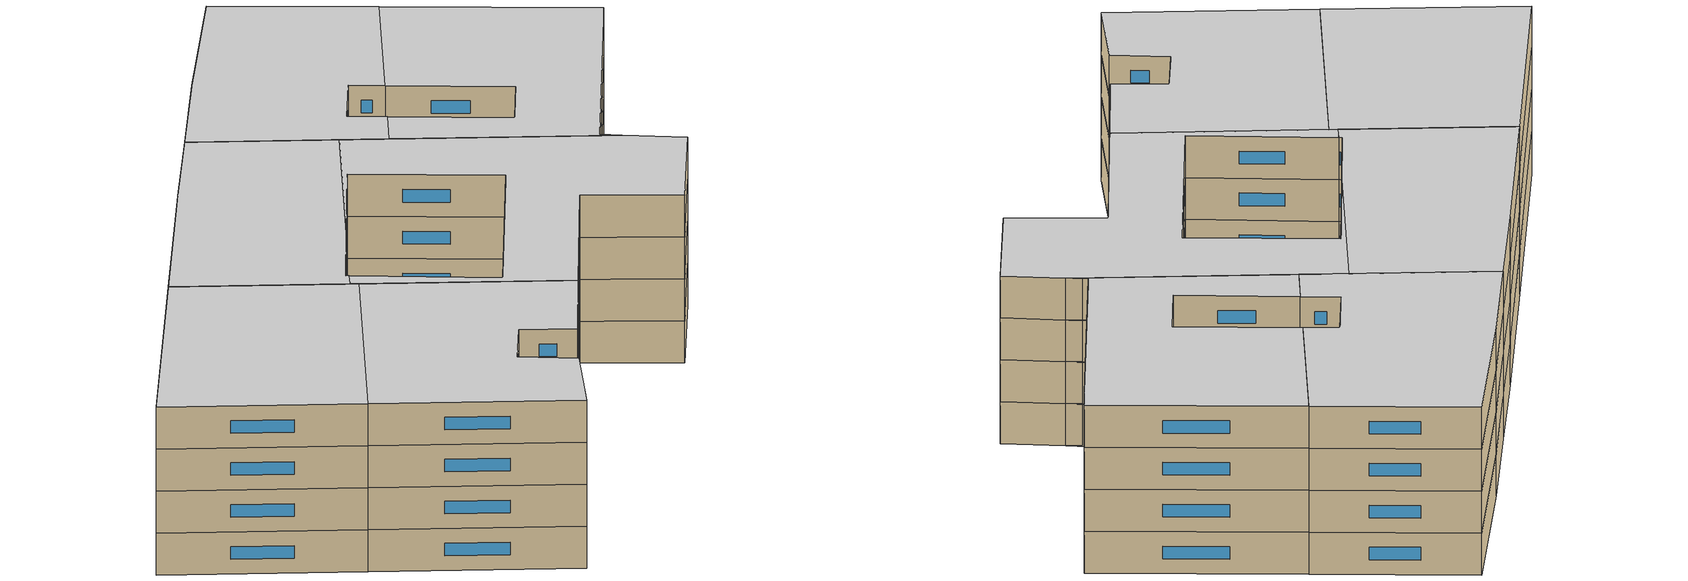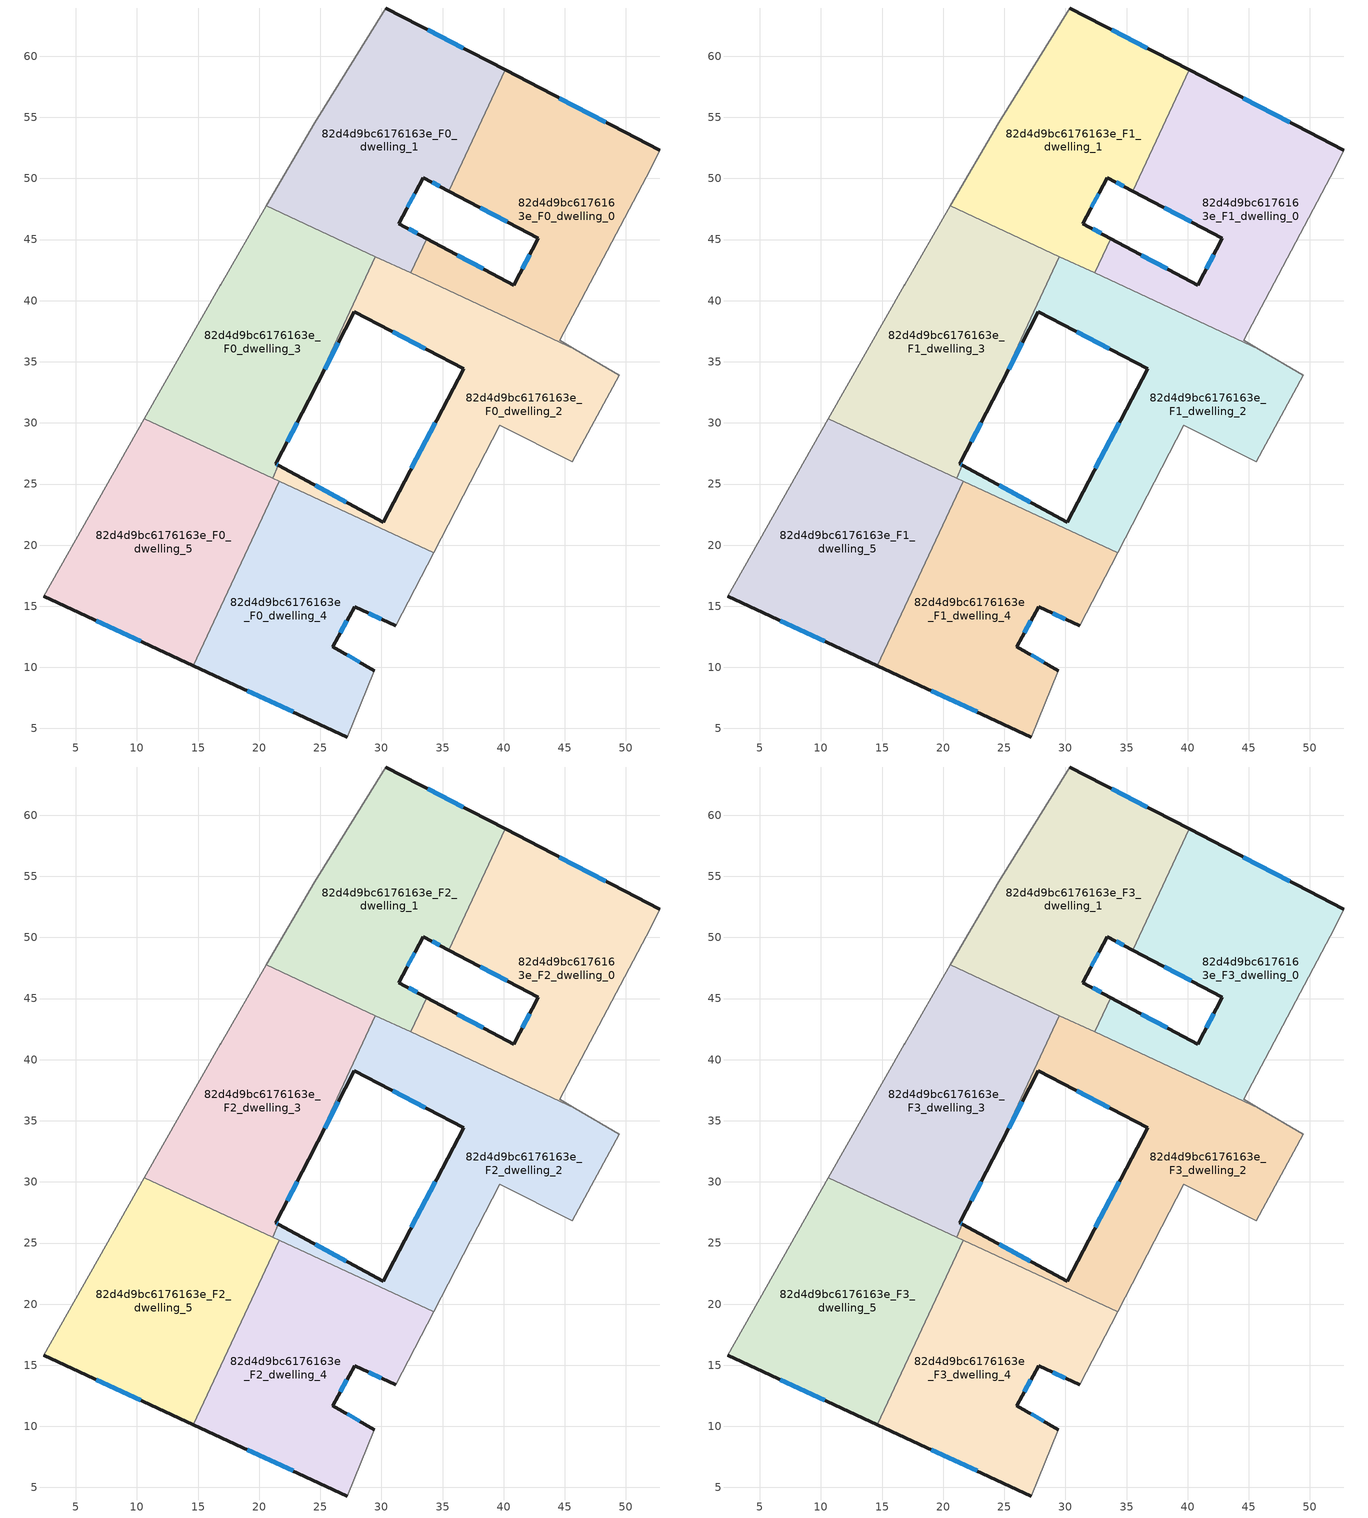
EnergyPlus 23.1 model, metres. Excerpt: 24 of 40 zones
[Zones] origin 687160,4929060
82d4d9bc6176163e_F0_dwelling_0
 floor ground (EU_floor_Construction): 52.78,52.29 52.02,50.81 44.6,36.77 45.83,36.04 32.41,42.26 33.71,45.07 40.82,41.25 42.85,45.1 35.52,48.97 40.11,58.87 z0
 wall outside (EU_wall_Construction): 35.52,48.97 42.85,45.1 40.82,41.25 33.71,45.07 / 52.78,52.29 40.11,58.87 z0:3
 wall adiabatic (EU_wall_Construction): 44.6,36.77 52.02,50.81 52.78,52.29 / 44.6,36.77 45.83,36.04 z0:3
 wall to 82d4d9bc6176163e_F0_dwelling_1 (EU_wall_Construction): 33.71,45.07 32.41,42.26 / 40.11,58.87 35.52,48.97 z0:3
 wall to 82d4d9bc6176163e_F0_dwelling_2 (EU_wall_Construction): 32.41,42.26 45.83,36.04 z0:3
 window (EU_Window_Construction): 38.33,42.59 36.2,43.73 / 42.13,43.75 41.53,42.6 / 38.09,47.61 40.28,46.46 / 48.34,54.6 44.55,56.57 z1.05:1.95
82d4d9bc6176163e_F0_dwelling_1
 floor ground (EU_floor_Construction): 40.11,58.87 35.52,48.97 33.42,50.07 31.43,46.3 33.71,45.07 32.41,42.26 20.59,47.75 24.56,54.54 30.36,63.94 z0
 wall outside (EU_wall_Construction): 33.71,45.07 31.43,46.3 33.42,50.07 35.52,48.97 / 40.11,58.87 30.36,63.94 z0:3
 wall adiabatic (EU_wall_Construction): 30.36,63.94 24.56,54.54 20.59,47.75 z0:3
 wall to 82d4d9bc6176163e_F0_dwelling_3 (EU_wall_Construction): 20.59,47.75 29.5,43.61 z0:3
 wall to 82d4d9bc6176163e_F0_dwelling_2 (EU_wall_Construction): 29.5,43.61 32.41,42.26 z0:3
 window (EU_Window_Construction): 34.15,49.68 34.78,49.35 / 32.12,47.62 32.72,48.75 / 32.91,45.5 32.23,45.87 / 36.69,60.65 33.78,62.17 z1.05:1.95
82d4d9bc6176163e_F0_dwelling_2
 floor ground (EU_floor_Construction): 45.83,36.04 49.44,33.89 45.61,26.82 39.67,29.8 34.27,19.37 21.09,25.48 21.58,26.53 30.14,21.87 36.73,34.41 27.78,39.09 24.05,31.85 29.5,43.61 z0
 wall outside (EU_wall_Construction): 27.78,39.09 36.73,34.41 30.14,21.87 21.58,26.53 / 27.78,39.09 24.05,31.85 z0:3
 wall adiabatic (EU_wall_Construction): 34.27,19.37 39.67,29.8 45.61,26.82 49.44,33.89 45.83,36.04 z0:3
 wall to 82d4d9bc6176163e_F0_dwelling_3 (EU_wall_Construction): 21.58,26.53 21.09,25.48 / 29.5,43.61 24.05,31.85 z0:3
 wall to 82d4d9bc6176163e_F0_dwelling_4 (EU_wall_Construction): 21.63,25.24 34.27,19.37 z0:3
 wall to 82d4d9bc6176163e_F0_dwelling_5 (EU_wall_Construction): 21.09,25.48 21.63,25.24 z0:3
 window (EU_Window_Construction): 27.14,23.51 24.58,24.9 / 34.42,30.02 32.45,26.27 / 30.91,37.45 33.59,36.05 / 26.47,36.55 25.35,34.39 z1.05:1.95
82d4d9bc6176163e_F0_dwelling_3
 floor ground (EU_floor_Construction): 29.5,43.61 24.05,31.85 21.37,26.64 21.58,26.53 21.09,25.48 10.61,30.35 16.81,41.26 16.84,41.32 20.59,47.75 z0
 wall outside (EU_wall_Construction): 21.58,26.53 21.37,26.64 24.05,31.85 z0:3
 wall adiabatic (EU_wall_Construction): 20.59,47.75 16.84,41.32 16.81,41.26 10.61,30.35 z0:3
 wall to 82d4d9bc6176163e_F0_dwelling_5 (EU_wall_Construction): 10.61,30.35 21.09,25.48 z0:3
 window (EU_Window_Construction): 22.31,28.47 23.11,30.02 / 21.5,26.57 21.44,26.6 z1.05:1.95
82d4d9bc6176163e_F0_dwelling_4
 floor ground (EU_floor_Construction): 34.27,19.37 31.18,13.4 27.8,14.97 26.01,11.7 29.42,9.73 27.21,4.3 14.62,10.14 21.63,25.24 z0
 wall outside (EU_wall_Construction): 29.42,9.73 26.01,11.7 27.8,14.97 31.18,13.4 / 14.62,10.14 27.21,4.3 z0:3
 wall adiabatic (EU_wall_Construction): 31.18,13.4 34.27,19.37 / 27.21,4.3 29.42,9.73 z0:3
 wall to 82d4d9bc6176163e_F0_dwelling_5 (EU_wall_Construction): 21.63,25.24 14.62,10.14 z0:3
 window (EU_Window_Construction): 28.98,14.42 29.99,13.95 / 26.63,12.85 27.17,13.83 / 28.22,10.42 27.2,11.01 / 19.04,8.09 22.79,6.35 z1.05:1.95
82d4d9bc6176163e_F0_dwelling_5
 floor ground (EU_floor_Construction): 21.63,25.24 14.62,10.14 2.37,15.82 10.61,30.35 z0
 wall outside (EU_wall_Construction): 2.37,15.82 14.62,10.14 z0:3
 wall adiabatic (EU_wall_Construction): 10.61,30.35 2.37,15.82 z0:3
 window (EU_Window_Construction): 6.66,13.83 10.33,12.13 z1.05:1.95
82d4d9bc6176163e_F1_dwelling_0
 floor to 82d4d9bc6176163e_F0_dwelling_0 (EU_floor_Construction): 52.78,52.29 52.02,50.81 44.6,36.77 45.83,36.04 32.41,42.26 33.71,45.07 40.82,41.25 42.85,45.1 35.52,48.97 40.11,58.87 z3
 wall outside (EU_wall_Construction): 35.52,48.97 42.85,45.1 40.82,41.25 33.71,45.07 / 52.78,52.29 40.11,58.87 z3:6
 wall adiabatic (EU_wall_Construction): 44.6,36.77 52.02,50.81 52.78,52.29 / 44.6,36.77 45.83,36.04 z3:6
 wall to 82d4d9bc6176163e_F1_dwelling_1 (EU_wall_Construction): 33.71,45.07 32.41,42.26 / 40.11,58.87 35.52,48.97 z3:6
 wall to 82d4d9bc6176163e_F1_dwelling_2 (EU_wall_Construction): 32.41,42.26 45.83,36.04 z3:6
 window (EU_Window_Construction): 38.33,42.59 36.2,43.73 / 42.13,43.75 41.53,42.6 / 38.09,47.61 40.28,46.46 / 48.34,54.6 44.55,56.57 z4.05:4.95
82d4d9bc6176163e_F1_dwelling_1
 floor to 82d4d9bc6176163e_F0_dwelling_1 (EU_floor_Construction): 40.11,58.87 35.52,48.97 33.42,50.07 31.43,46.3 33.71,45.07 32.41,42.26 20.59,47.75 24.56,54.54 30.36,63.94 z3
 wall outside (EU_wall_Construction): 33.71,45.07 31.43,46.3 33.42,50.07 35.52,48.97 / 40.11,58.87 30.36,63.94 z3:6
 wall adiabatic (EU_wall_Construction): 30.36,63.94 24.56,54.54 20.59,47.75 z3:6
 wall to 82d4d9bc6176163e_F1_dwelling_3 (EU_wall_Construction): 20.59,47.75 29.5,43.61 z3:6
 wall to 82d4d9bc6176163e_F1_dwelling_2 (EU_wall_Construction): 29.5,43.61 32.41,42.26 z3:6
 window (EU_Window_Construction): 34.15,49.68 34.78,49.35 / 32.12,47.62 32.72,48.75 / 32.91,45.5 32.23,45.87 / 36.69,60.65 33.78,62.17 z4.05:4.95
82d4d9bc6176163e_F1_dwelling_2
 floor to 82d4d9bc6176163e_F0_dwelling_2 (EU_floor_Construction): 45.83,36.04 49.44,33.89 45.61,26.82 39.67,29.8 34.27,19.37 21.09,25.48 21.58,26.53 30.14,21.87 36.73,34.41 27.78,39.09 24.04,31.85 29.5,43.61 z3
 wall outside (EU_wall_Construction): 27.78,39.09 36.73,34.41 30.14,21.87 21.58,26.53 / 27.78,39.09 24.05,31.85 z3:6
 wall adiabatic (EU_wall_Construction): 34.27,19.37 39.67,29.8 45.61,26.82 49.44,33.89 45.83,36.04 z3:6
 wall to 82d4d9bc6176163e_F1_dwelling_3 (EU_wall_Construction): 21.58,26.53 21.09,25.48 / 29.5,43.61 24.05,31.85 z3:6
 wall to 82d4d9bc6176163e_F1_dwelling_4 (EU_wall_Construction): 21.63,25.24 34.27,19.37 z3:6
 wall to 82d4d9bc6176163e_F1_dwelling_5 (EU_wall_Construction): 21.09,25.48 21.63,25.24 z3:6
 window (EU_Window_Construction): 27.14,23.51 24.58,24.9 / 34.42,30.02 32.45,26.27 / 30.91,37.45 33.59,36.05 / 26.47,36.55 25.35,34.39 z4.05:4.95
82d4d9bc6176163e_F1_dwelling_3
 floor to 82d4d9bc6176163e_F0_dwelling_3 (EU_floor_Construction): 29.5,43.61 24.04,31.85 21.37,26.64 21.58,26.53 21.09,25.48 10.61,30.35 16.81,41.26 16.84,41.32 20.59,47.75 z3
 wall outside (EU_wall_Construction): 21.58,26.53 21.37,26.64 24.05,31.85 z3:6
 wall adiabatic (EU_wall_Construction): 20.59,47.75 16.84,41.32 16.81,41.26 10.61,30.35 z3:6
 wall to 82d4d9bc6176163e_F1_dwelling_5 (EU_wall_Construction): 10.61,30.35 21.09,25.48 z3:6
 window (EU_Window_Construction): 22.31,28.47 23.11,30.02 / 21.5,26.57 21.44,26.6 z4.05:4.95
82d4d9bc6176163e_F1_dwelling_4
 floor to 82d4d9bc6176163e_F0_dwelling_4 (EU_floor_Construction): 34.27,19.37 31.18,13.4 27.8,14.97 26.01,11.7 29.42,9.73 27.21,4.3 14.62,10.14 21.63,25.24 z3
 wall outside (EU_wall_Construction): 29.42,9.73 26.01,11.7 27.8,14.97 31.18,13.4 / 14.62,10.14 27.21,4.3 z3:6
 wall adiabatic (EU_wall_Construction): 31.18,13.4 34.27,19.37 / 27.21,4.3 29.42,9.73 z3:6
 wall to 82d4d9bc6176163e_F1_dwelling_5 (EU_wall_Construction): 21.63,25.24 14.62,10.14 z3:6
 window (EU_Window_Construction): 28.98,14.42 29.99,13.95 / 26.63,12.85 27.17,13.83 / 28.22,10.42 27.2,11.01 / 19.04,8.09 22.79,6.35 z4.05:4.95
82d4d9bc6176163e_F1_dwelling_5
 floor to 82d4d9bc6176163e_F0_dwelling_5 (EU_floor_Construction): 21.63,25.24 14.62,10.14 2.37,15.82 10.61,30.35 z3
 wall outside (EU_wall_Construction): 2.37,15.82 14.62,10.14 z3:6
 wall adiabatic (EU_wall_Construction): 10.61,30.35 2.37,15.82 z3:6
 window (EU_Window_Construction): 6.66,13.83 10.33,12.13 z4.05:4.95
82d4d9bc6176163e_F2_dwelling_0
 floor to 82d4d9bc6176163e_F1_dwelling_0 (EU_floor_Construction): 52.78,52.29 52.02,50.81 44.6,36.77 45.83,36.04 32.41,42.26 33.71,45.07 40.82,41.25 42.85,45.1 35.52,48.97 40.11,58.87 z6
 wall outside (EU_wall_Construction): 35.52,48.97 42.85,45.1 40.82,41.25 33.71,45.07 / 52.78,52.29 40.11,58.87 z6:9
 wall adiabatic (EU_wall_Construction): 44.6,36.77 52.02,50.81 52.78,52.29 / 44.6,36.77 45.83,36.04 z6:9
 wall to 82d4d9bc6176163e_F2_dwelling_1 (EU_wall_Construction): 33.71,45.07 32.41,42.26 / 40.11,58.87 35.52,48.97 z6:9
 wall to 82d4d9bc6176163e_F2_dwelling_2 (EU_wall_Construction): 32.41,42.26 45.83,36.04 z6:9
 window (EU_Window_Construction): 38.33,42.59 36.2,43.73 / 42.13,43.75 41.53,42.6 / 38.09,47.61 40.28,46.46 / 48.34,54.6 44.55,56.57 z7.05:7.95
82d4d9bc6176163e_F2_dwelling_1
 floor to 82d4d9bc6176163e_F1_dwelling_1 (EU_floor_Construction): 40.11,58.87 35.52,48.97 33.42,50.07 31.43,46.3 33.71,45.07 32.41,42.26 20.59,47.75 24.56,54.54 30.36,63.94 z6
 wall outside (EU_wall_Construction): 33.71,45.07 31.43,46.3 33.42,50.07 35.52,48.97 / 40.11,58.87 30.36,63.94 z6:9
 wall adiabatic (EU_wall_Construction): 30.36,63.94 24.56,54.54 20.59,47.75 z6:9
 wall to 82d4d9bc6176163e_F2_dwelling_3 (EU_wall_Construction): 20.59,47.75 29.5,43.61 z6:9
 wall to 82d4d9bc6176163e_F2_dwelling_2 (EU_wall_Construction): 29.5,43.61 32.41,42.26 z6:9
 window (EU_Window_Construction): 34.15,49.68 34.78,49.35 / 32.12,47.62 32.72,48.75 / 32.91,45.5 32.23,45.87 / 36.69,60.65 33.78,62.17 z7.05:7.95
82d4d9bc6176163e_F2_dwelling_2
 floor to 82d4d9bc6176163e_F1_dwelling_2 (EU_floor_Construction): 45.83,36.04 49.44,33.89 45.61,26.82 39.67,29.8 34.27,19.37 21.09,25.48 21.58,26.53 30.14,21.87 36.73,34.41 27.78,39.09 24.04,31.85 29.5,43.61 z6
 wall outside (EU_wall_Construction): 27.78,39.09 36.73,34.41 30.14,21.87 21.58,26.53 / 27.78,39.09 24.05,31.85 z6:9
 wall adiabatic (EU_wall_Construction): 34.27,19.37 39.67,29.8 45.61,26.82 49.44,33.89 45.83,36.04 z6:9
 wall to 82d4d9bc6176163e_F2_dwelling_3 (EU_wall_Construction): 21.58,26.53 21.09,25.48 / 29.5,43.61 24.05,31.85 z6:9
 wall to 82d4d9bc6176163e_F2_dwelling_4 (EU_wall_Construction): 21.63,25.24 34.27,19.37 z6:9
 wall to 82d4d9bc6176163e_F2_dwelling_5 (EU_wall_Construction): 21.09,25.48 21.63,25.24 z6:9
 window (EU_Window_Construction): 27.14,23.51 24.58,24.9 / 34.42,30.02 32.45,26.27 / 30.91,37.45 33.59,36.05 / 26.47,36.55 25.35,34.39 z7.05:7.95
82d4d9bc6176163e_F2_dwelling_3
 floor to 82d4d9bc6176163e_F1_dwelling_3 (EU_floor_Construction): 29.5,43.61 24.04,31.85 21.37,26.64 21.58,26.53 21.09,25.48 10.61,30.35 16.81,41.26 16.84,41.32 20.59,47.75 z6
 wall outside (EU_wall_Construction): 21.58,26.53 21.37,26.64 24.05,31.85 z6:9
 wall adiabatic (EU_wall_Construction): 20.59,47.75 16.84,41.32 16.81,41.26 10.61,30.35 z6:9
 wall to 82d4d9bc6176163e_F2_dwelling_5 (EU_wall_Construction): 10.61,30.35 21.09,25.48 z6:9
 window (EU_Window_Construction): 22.31,28.47 23.11,30.02 / 21.5,26.57 21.44,26.6 z7.05:7.95
82d4d9bc6176163e_F2_dwelling_4
 floor to 82d4d9bc6176163e_F1_dwelling_4 (EU_floor_Construction): 34.27,19.37 31.18,13.4 27.8,14.97 26.01,11.7 29.42,9.73 27.21,4.3 14.62,10.14 21.63,25.24 z6
 wall outside (EU_wall_Construction): 29.42,9.73 26.01,11.7 27.8,14.97 31.18,13.4 / 14.62,10.14 27.21,4.3 z6:9
 wall adiabatic (EU_wall_Construction): 31.18,13.4 34.27,19.37 / 27.21,4.3 29.42,9.73 z6:9
 wall to 82d4d9bc6176163e_F2_dwelling_5 (EU_wall_Construction): 21.63,25.24 14.62,10.14 z6:9
 window (EU_Window_Construction): 28.98,14.42 29.99,13.95 / 26.63,12.85 27.17,13.83 / 28.22,10.42 27.2,11.01 / 19.04,8.09 22.79,6.35 z7.05:7.95
82d4d9bc6176163e_F2_dwelling_5
 floor to 82d4d9bc6176163e_F1_dwelling_5 (EU_floor_Construction): 21.63,25.24 14.62,10.14 2.37,15.82 10.61,30.35 z6
 wall outside (EU_wall_Construction): 2.37,15.82 14.62,10.14 z6:9
 wall adiabatic (EU_wall_Construction): 10.61,30.35 2.37,15.82 z6:9
 window (EU_Window_Construction): 6.66,13.83 10.33,12.13 z7.05:7.95
82d4d9bc6176163e_F3_dwelling_0
 floor to 82d4d9bc6176163e_F2_dwelling_0 (EU_floor_Construction): 52.78,52.29 52.02,50.81 44.6,36.77 45.83,36.04 32.41,42.26 33.71,45.07 40.82,41.25 42.85,45.1 35.52,48.97 40.11,58.87 z9
 wall outside (EU_wall_Construction): 35.52,48.97 42.85,45.1 40.82,41.25 33.71,45.07 / 52.78,52.29 40.11,58.87 z9:12
 wall adiabatic (EU_wall_Construction): 44.6,36.77 52.02,50.81 52.78,52.29 / 44.6,36.77 45.83,36.04 z9:12
 wall to 82d4d9bc6176163e_F3_dwelling_1 (EU_wall_Construction): 33.71,45.07 32.41,42.26 / 40.11,58.87 35.52,48.97 z9:12
 wall to 82d4d9bc6176163e_F3_dwelling_2 (EU_wall_Construction): 32.41,42.26 45.83,36.04 z9:12
 window (EU_Window_Construction): 38.33,42.59 36.2,43.73 / 42.13,43.75 41.53,42.6 / 38.09,47.61 40.28,46.46 / 48.34,54.6 44.55,56.57 z10.05:10.95
 ceiling to 82d4d9bc6176163e_F4_dwelling_0 (EU_floor_Construction): 45.83,36.04 44.6,36.77 52.02,50.81 52.78,52.29 40.11,58.87 35.52,48.97 42.85,45.1 40.82,41.25 33.71,45.07 32.41,42.26 z12
82d4d9bc6176163e_F3_dwelling_1
 floor to 82d4d9bc6176163e_F2_dwelling_1 (EU_floor_Construction): 40.11,58.87 35.52,48.97 33.42,50.07 31.43,46.3 33.71,45.07 32.41,42.26 20.59,47.75 24.56,54.54 30.36,63.94 z9
 wall outside (EU_wall_Construction): 33.71,45.07 31.43,46.3 33.42,50.07 35.52,48.97 / 40.11,58.87 30.36,63.94 z9:12
 wall adiabatic (EU_wall_Construction): 30.36,63.94 24.56,54.54 20.59,47.75 z9:12
 wall to 82d4d9bc6176163e_F3_dwelling_3 (EU_wall_Construction): 20.59,47.75 29.5,43.61 z9:12
 wall to 82d4d9bc6176163e_F3_dwelling_2 (EU_wall_Construction): 29.5,43.61 32.41,42.26 z9:12
 window (EU_Window_Construction): 34.15,49.68 34.78,49.35 / 32.12,47.62 32.72,48.75 / 32.91,45.5 32.23,45.87 / 36.69,60.65 33.78,62.17 z10.05:10.95
 ceiling to 82d4d9bc6176163e_F4_dwelling_1 (EU_floor_Construction): 33.71,45.07 31.43,46.3 33.42,50.07 35.52,48.97 40.11,58.87 30.36,63.94 24.56,54.54 20.59,47.75 32.41,42.26 z12
82d4d9bc6176163e_F3_dwelling_2
 floor to 82d4d9bc6176163e_F2_dwelling_2 (EU_floor_Construction): 45.83,36.04 49.44,33.89 45.61,26.82 39.67,29.8 34.27,19.37 21.09,25.48 21.58,26.53 30.14,21.87 36.73,34.41 27.78,39.09 24.04,31.85 29.5,43.61 z9
 wall outside (EU_wall_Construction): 27.78,39.09 36.73,34.41 30.14,21.87 21.58,26.53 / 27.78,39.09 24.05,31.85 z9:12
 wall adiabatic (EU_wall_Construction): 34.27,19.37 39.67,29.8 45.61,26.82 49.44,33.89 45.83,36.04 z9:12
 wall to 82d4d9bc6176163e_F3_dwelling_3 (EU_wall_Construction): 21.58,26.53 21.09,25.48 / 29.5,43.61 24.05,31.85 z9:12
 wall to 82d4d9bc6176163e_F3_dwelling_4 (EU_wall_Construction): 21.63,25.24 34.27,19.37 z9:12
 wall to 82d4d9bc6176163e_F3_dwelling_5 (EU_wall_Construction): 21.09,25.48 21.63,25.24 z9:12
 window (EU_Window_Construction): 27.14,23.51 24.58,24.9 / 34.42,30.02 32.45,26.27 / 30.91,37.45 33.59,36.05 / 26.47,36.55 25.35,34.39 z10.05:10.95
 ceiling to 82d4d9bc6176163e_F4_dwelling_2 (EU_floor_Construction): 45.61,26.82 49.44,33.89 45.83,36.04 29.5,43.61 24.04,31.85 27.78,39.09 36.73,34.41 30.14,21.87 21.58,26.53 21.09,25.48 34.27,19.37 39.67,29.8 z12
82d4d9bc6176163e_F3_dwelling_3
 floor to 82d4d9bc6176163e_F2_dwelling_3 (EU_floor_Construction): 29.5,43.61 24.04,31.85 21.37,26.64 21.58,26.53 21.09,25.48 10.61,30.35 16.81,41.26 16.84,41.32 20.59,47.75 z9
 wall outside (EU_wall_Construction): 21.58,26.53 21.37,26.64 24.05,31.85 z9:12
 wall adiabatic (EU_wall_Construction): 20.59,47.75 16.84,41.32 16.81,41.26 10.61,30.35 z9:12
 wall to 82d4d9bc6176163e_F3_dwelling_5 (EU_wall_Construction): 10.61,30.35 21.09,25.48 z9:12
 window (EU_Window_Construction): 22.31,28.47 23.11,30.02 / 21.5,26.57 21.44,26.6 z10.05:10.95
 ceiling to 82d4d9bc6176163e_F4_dwelling_3 (EU_floor_Construction): 21.58,26.53 21.37,26.64 24.04,31.85 29.5,43.61 20.59,47.75 16.84,41.32 16.81,41.26 10.61,30.35 21.09,25.48 z12
82d4d9bc6176163e_F3_dwelling_4
 floor to 82d4d9bc6176163e_F2_dwelling_4 (EU_floor_Construction): 34.27,19.37 31.18,13.4 27.8,14.97 26.01,11.7 29.42,9.73 27.21,4.3 14.62,10.14 21.63,25.24 z9
 wall outside (EU_wall_Construction): 29.42,9.73 26.01,11.7 27.8,14.97 31.18,13.4 / 14.62,10.14 27.21,4.3 z9:12
 wall adiabatic (EU_wall_Construction): 31.18,13.4 34.27,19.37 / 27.21,4.3 29.42,9.73 z9:12
 wall to 82d4d9bc6176163e_F3_dwelling_5 (EU_wall_Construction): 21.63,25.24 14.62,10.14 z9:12
 window (EU_Window_Construction): 28.98,14.42 29.99,13.95 / 26.63,12.85 27.17,13.83 / 28.22,10.42 27.2,11.01 / 19.04,8.09 22.79,6.35 z10.05:10.95
 ceiling to 82d4d9bc6176163e_F4_dwelling_4 (EU_floor_Construction): 27.21,4.3 29.42,9.73 26.01,11.7 27.8,14.97 31.18,13.4 34.27,19.37 21.63,25.24 14.62,10.14 z12
82d4d9bc6176163e_F3_dwelling_5
 floor to 82d4d9bc6176163e_F2_dwelling_5 (EU_floor_Construction): 21.63,25.24 14.62,10.14 2.37,15.82 10.61,30.35 z9
 wall outside (EU_wall_Construction): 2.37,15.82 14.62,10.14 z9:12
 wall adiabatic (EU_wall_Construction): 10.61,30.35 2.37,15.82 z9:12
 window (EU_Window_Construction): 6.66,13.83 10.33,12.13 z10.05:10.95
 ceiling to 82d4d9bc6176163e_F4_dwelling_5 (EU_floor_Construction): 14.62,10.14 21.63,25.24 10.61,30.35 2.37,15.82 z12
[Building]
EU S2 Campaign: North Axis=0; Terrain=City; Solar Distribution=FullExterior
[Site:Location]
Bologna: Latitude=44.5; Longitude=11.25; Time Zone=1; Elevation=37
[SizingPeriod:WeatherFileDays]
AnnualSizingPeriod: Begin Month=1; Begin Day of Month=1; End Month=12; End Day of Month=31; Day of Week for Start Day=Monday; Use Weather File Daylight Saving Period=No; Use Weather File Rain and Snow Indicators=No
[MATERIAL]
EU_InternalMass_Material: Roughness=MediumRough; Thickness=0.1; Conductivity=1; Density=1800; Specific Heat=900; Thermal Absorptance=0.9; Solar Absorptance=0.7; Visible Absorptance=0.7
[MATERIAL:NOMASS] Roughness=MediumRough; Thermal Absorptance=0.9; Solar Absorptance=0.7; Visible Absorptance=0.7
Name | Thermal Resistance
EU_wall_NoMass | 0.890213
EU_floor_NoMass | 0.79516
[WINDOWMATERIAL:SIMPLEGLAZINGSYSTEM]
EU_Window_SimpleGlazing: UFactor=4.49146; Solar Heat Gain Coefficient=0.85; Visible Transmittance=0.85
[CONSTRUCTION]
EU_wall_Construction: EU_wall_NoMass
EU_floor_Construction: EU_floor_NoMass
EU_InternalMass_Construction: EU_InternalMass_Material
EU_Window_Construction: EU_Window_SimpleGlazing
[ZONE] Type=1; Multiplier=1; Ceiling Height=autocalculate; Floor Area=autocalculate; Part of Total Floor Area=Yes
Name | Volume
82d4d9bc6176163e_F0_dwelling_0; 82d4d9bc6176163e_F1_dwelling_0; 82d4d9bc6176163e_F2_dwelling_0; 82d4d9bc6176163e_F3_dwelling_0 | 640.463
82d4d9bc6176163e_F0_dwelling_1; 82d4d9bc6176163e_F1_dwelling_1; 82d4d9bc6176163e_F2_dwelling_1; 82d4d9bc6176163e_F3_dwelling_1 | 640.449
82d4d9bc6176163e_F0_dwelling_2 | 640.475
82d4d9bc6176163e_F1_dwelling_2; 82d4d9bc6176163e_F2_dwelling_2; 82d4d9bc6176163e_F3_dwelling_2 | 640.474
82d4d9bc6176163e_F0_dwelling_3 | 640.473
82d4d9bc6176163e_F1_dwelling_3; 82d4d9bc6176163e_F2_dwelling_3; 82d4d9bc6176163e_F3_dwelling_3 | 640.472
82d4d9bc6176163e_F0_dwelling_4 | 640.47
82d4d9bc6176163e_F1_dwelling_4; 82d4d9bc6176163e_F2_dwelling_4; 82d4d9bc6176163e_F3_dwelling_4 | 640.469
82d4d9bc6176163e_F0_dwelling_5 | 640.465
82d4d9bc6176163e_F1_dwelling_5; 82d4d9bc6176163e_F2_dwelling_5; 82d4d9bc6176163e_F3_dwelling_5 | 640.464
[INTERNALMASS] Construction=EU_InternalMass_Construction
Name | Zone or ZoneList | Surface Area
82d4d9bc6176163e_F0_dwelling_0_EU_InternalMass | 82d4d9bc6176163e_F0_dwelling_0 | 213.487
82d4d9bc6176163e_F0_dwelling_1_EU_InternalMass | 82d4d9bc6176163e_F0_dwelling_1 | 213.484
82d4d9bc6176163e_F0_dwelling_2_EU_InternalMass | 82d4d9bc6176163e_F0_dwelling_2 | 213.49
82d4d9bc6176163e_F0_dwelling_3_EU_InternalMass | 82d4d9bc6176163e_F0_dwelling_3 | 213.491
82d4d9bc6176163e_F0_dwelling_4_EU_InternalMass | 82d4d9bc6176163e_F0_dwelling_4 | 213.49
82d4d9bc6176163e_F0_dwelling_5_EU_InternalMass | 82d4d9bc6176163e_F0_dwelling_5 | 213.488
82d4d9bc6176163e_F1_dwelling_0_EU_InternalMass | 82d4d9bc6176163e_F1_dwelling_0 | 213.487
82d4d9bc6176163e_F1_dwelling_1_EU_InternalMass | 82d4d9bc6176163e_F1_dwelling_1 | 213.484
82d4d9bc6176163e_F1_dwelling_2_EU_InternalMass | 82d4d9bc6176163e_F1_dwelling_2 | 213.49
82d4d9bc6176163e_F1_dwelling_3_EU_InternalMass | 82d4d9bc6176163e_F1_dwelling_3 | 213.491
82d4d9bc6176163e_F1_dwelling_4_EU_InternalMass | 82d4d9bc6176163e_F1_dwelling_4 | 213.49
82d4d9bc6176163e_F1_dwelling_5_EU_InternalMass | 82d4d9bc6176163e_F1_dwelling_5 | 213.488
82d4d9bc6176163e_F2_dwelling_0_EU_InternalMass | 82d4d9bc6176163e_F2_dwelling_0 | 213.487
82d4d9bc6176163e_F2_dwelling_1_EU_InternalMass | 82d4d9bc6176163e_F2_dwelling_1 | 213.484
82d4d9bc6176163e_F2_dwelling_2_EU_InternalMass | 82d4d9bc6176163e_F2_dwelling_2 | 213.49
82d4d9bc6176163e_F2_dwelling_3_EU_InternalMass | 82d4d9bc6176163e_F2_dwelling_3 | 213.491
82d4d9bc6176163e_F2_dwelling_4_EU_InternalMass | 82d4d9bc6176163e_F2_dwelling_4 | 213.49
82d4d9bc6176163e_F2_dwelling_5_EU_InternalMass | 82d4d9bc6176163e_F2_dwelling_5 | 213.488
82d4d9bc6176163e_F3_dwelling_0_EU_InternalMass | 82d4d9bc6176163e_F3_dwelling_0 | 213.487
82d4d9bc6176163e_F3_dwelling_1_EU_InternalMass | 82d4d9bc6176163e_F3_dwelling_1 | 213.484
82d4d9bc6176163e_F3_dwelling_2_EU_InternalMass | 82d4d9bc6176163e_F3_dwelling_2 | 213.49
82d4d9bc6176163e_F3_dwelling_3_EU_InternalMass | 82d4d9bc6176163e_F3_dwelling_3 | 213.491
82d4d9bc6176163e_F3_dwelling_4_EU_InternalMass | 82d4d9bc6176163e_F3_dwelling_4 | 213.49
82d4d9bc6176163e_F3_dwelling_5_EU_InternalMass | 82d4d9bc6176163e_F3_dwelling_5 | 213.488
[OTHEREQUIPMENT] Fuel Type=Electricity; Design Level Calculation Method=Watts/Area; Power per Zone Floor Area=1; Fraction Latent=0; Fraction Radiant=0; Fraction Lost=0; Carbon Dioxide Generation Rate=0; EndUse Subcategory=EU_Step8_InternalGains
Name | Zone or ZoneList or Space or SpaceList | Schedule
EU_Step8_InternalGain_82d4d9bc6176163e_F0_dwelling_0_f000 | 82d4d9bc6176163e_F0_dwelling_0 | EU_Step8_GainSchedule_82d4d9bc6176163e_F0_dwelling_0_f000
EU_Step8_InternalGain_82d4d9bc6176163e_F0_dwelling_1_f000 | 82d4d9bc6176163e_F0_dwelling_1 | EU_Step8_GainSchedule_82d4d9bc6176163e_F0_dwelling_1_f000
EU_Step8_InternalGain_82d4d9bc6176163e_F0_dwelling_2_f000 | 82d4d9bc6176163e_F0_dwelling_2 | EU_Step8_GainSchedule_82d4d9bc6176163e_F0_dwelling_2_f000
EU_Step8_InternalGain_82d4d9bc6176163e_F0_dwelling_3_f000 | 82d4d9bc6176163e_F0_dwelling_3 | EU_Step8_GainSchedule_82d4d9bc6176163e_F0_dwelling_3_f000
EU_Step8_InternalGain_82d4d9bc6176163e_F0_dwelling_4_f000 | 82d4d9bc6176163e_F0_dwelling_4 | EU_Step8_GainSchedule_82d4d9bc6176163e_F0_dwelling_4_f000
EU_Step8_InternalGain_82d4d9bc6176163e_F0_dwelling_5_f000 | 82d4d9bc6176163e_F0_dwelling_5 | EU_Step8_GainSchedule_82d4d9bc6176163e_F0_dwelling_5_f000
EU_Step8_InternalGain_82d4d9bc6176163e_F1_dwelling_0_f000 | 82d4d9bc6176163e_F1_dwelling_0 | EU_Step8_GainSchedule_82d4d9bc6176163e_F1_dwelling_0_f000
EU_Step8_InternalGain_82d4d9bc6176163e_F1_dwelling_1_f000 | 82d4d9bc6176163e_F1_dwelling_1 | EU_Step8_GainSchedule_82d4d9bc6176163e_F1_dwelling_1_f000
EU_Step8_InternalGain_82d4d9bc6176163e_F1_dwelling_2_f000 | 82d4d9bc6176163e_F1_dwelling_2 | EU_Step8_GainSchedule_82d4d9bc6176163e_F1_dwelling_2_f000
EU_Step8_InternalGain_82d4d9bc6176163e_F1_dwelling_3_f000 | 82d4d9bc6176163e_F1_dwelling_3 | EU_Step8_GainSchedule_82d4d9bc6176163e_F1_dwelling_3_f000
EU_Step8_InternalGain_82d4d9bc6176163e_F1_dwelling_4_f000 | 82d4d9bc6176163e_F1_dwelling_4 | EU_Step8_GainSchedule_82d4d9bc6176163e_F1_dwelling_4_f000
EU_Step8_InternalGain_82d4d9bc6176163e_F1_dwelling_5_f000 | 82d4d9bc6176163e_F1_dwelling_5 | EU_Step8_GainSchedule_82d4d9bc6176163e_F1_dwelling_5_f000
EU_Step8_InternalGain_82d4d9bc6176163e_F2_dwelling_0_f000 | 82d4d9bc6176163e_F2_dwelling_0 | EU_Step8_GainSchedule_82d4d9bc6176163e_F2_dwelling_0_f000
EU_Step8_InternalGain_82d4d9bc6176163e_F2_dwelling_1_f000 | 82d4d9bc6176163e_F2_dwelling_1 | EU_Step8_GainSchedule_82d4d9bc6176163e_F2_dwelling_1_f000
EU_Step8_InternalGain_82d4d9bc6176163e_F2_dwelling_2_f000 | 82d4d9bc6176163e_F2_dwelling_2 | EU_Step8_GainSchedule_82d4d9bc6176163e_F2_dwelling_2_f000
EU_Step8_InternalGain_82d4d9bc6176163e_F2_dwelling_3_f000 | 82d4d9bc6176163e_F2_dwelling_3 | EU_Step8_GainSchedule_82d4d9bc6176163e_F2_dwelling_3_f000
EU_Step8_InternalGain_82d4d9bc6176163e_F2_dwelling_4_f000 | 82d4d9bc6176163e_F2_dwelling_4 | EU_Step8_GainSchedule_82d4d9bc6176163e_F2_dwelling_4_f000
EU_Step8_InternalGain_82d4d9bc6176163e_F2_dwelling_5_f000 | 82d4d9bc6176163e_F2_dwelling_5 | EU_Step8_GainSchedule_82d4d9bc6176163e_F2_dwelling_5_f000
EU_Step8_InternalGain_82d4d9bc6176163e_F3_dwelling_0_f000 | 82d4d9bc6176163e_F3_dwelling_0 | EU_Step8_GainSchedule_82d4d9bc6176163e_F3_dwelling_0_f000
EU_Step8_InternalGain_82d4d9bc6176163e_F3_dwelling_1_f000 | 82d4d9bc6176163e_F3_dwelling_1 | EU_Step8_GainSchedule_82d4d9bc6176163e_F3_dwelling_1_f000
EU_Step8_InternalGain_82d4d9bc6176163e_F3_dwelling_2_f000 | 82d4d9bc6176163e_F3_dwelling_2 | EU_Step8_GainSchedule_82d4d9bc6176163e_F3_dwelling_2_f000
EU_Step8_InternalGain_82d4d9bc6176163e_F3_dwelling_3_f000 | 82d4d9bc6176163e_F3_dwelling_3 | EU_Step8_GainSchedule_82d4d9bc6176163e_F3_dwelling_3_f000
EU_Step8_InternalGain_82d4d9bc6176163e_F3_dwelling_4_f000 | 82d4d9bc6176163e_F3_dwelling_4 | EU_Step8_GainSchedule_82d4d9bc6176163e_F3_dwelling_4_f000
EU_Step8_InternalGain_82d4d9bc6176163e_F3_dwelling_5_f000 | 82d4d9bc6176163e_F3_dwelling_5 | EU_Step8_GainSchedule_82d4d9bc6176163e_F3_dwelling_5_f000
[ZONEVENTILATION:DESIGNFLOWRATE] Schedule=EU_AlwaysOn; Design Flow Rate Calculation Method=AirChanges/Hour; Air Changes per Hour=0.718634; Ventilation Type=Natural; Fan Pressure Rise=0; Fan Total Efficiency=1; Constant Term Coefficient=1; Temperature Term Coefficient=0; Velocity Term Coefficient=0; Velocity Squared Term Coefficient=0; Minimum Indoor Temperature=-100; Maximum Indoor Temperature=100; Delta Temperature=-100; Minimum Outdoor Temperature=-100; Maximum Outdoor Temperature=100; Maximum Wind Speed=40
Name | Zone or ZoneList or Space or SpaceList
EU_ConstantAir_82d4d9bc6176163e_F0_dwelling_0 | 82d4d9bc6176163e_F0_dwelling_0
EU_ConstantAir_82d4d9bc6176163e_F0_dwelling_1 | 82d4d9bc6176163e_F0_dwelling_1
EU_ConstantAir_82d4d9bc6176163e_F0_dwelling_2 | 82d4d9bc6176163e_F0_dwelling_2
EU_ConstantAir_82d4d9bc6176163e_F0_dwelling_3 | 82d4d9bc6176163e_F0_dwelling_3
EU_ConstantAir_82d4d9bc6176163e_F0_dwelling_4 | 82d4d9bc6176163e_F0_dwelling_4
EU_ConstantAir_82d4d9bc6176163e_F0_dwelling_5 | 82d4d9bc6176163e_F0_dwelling_5
EU_ConstantAir_82d4d9bc6176163e_F1_dwelling_0 | 82d4d9bc6176163e_F1_dwelling_0
EU_ConstantAir_82d4d9bc6176163e_F1_dwelling_1 | 82d4d9bc6176163e_F1_dwelling_1
EU_ConstantAir_82d4d9bc6176163e_F1_dwelling_2 | 82d4d9bc6176163e_F1_dwelling_2
EU_ConstantAir_82d4d9bc6176163e_F1_dwelling_3 | 82d4d9bc6176163e_F1_dwelling_3
EU_ConstantAir_82d4d9bc6176163e_F1_dwelling_4 | 82d4d9bc6176163e_F1_dwelling_4
EU_ConstantAir_82d4d9bc6176163e_F1_dwelling_5 | 82d4d9bc6176163e_F1_dwelling_5
EU_ConstantAir_82d4d9bc6176163e_F2_dwelling_0 | 82d4d9bc6176163e_F2_dwelling_0
EU_ConstantAir_82d4d9bc6176163e_F2_dwelling_1 | 82d4d9bc6176163e_F2_dwelling_1
EU_ConstantAir_82d4d9bc6176163e_F2_dwelling_2 | 82d4d9bc6176163e_F2_dwelling_2
EU_ConstantAir_82d4d9bc6176163e_F2_dwelling_3 | 82d4d9bc6176163e_F2_dwelling_3
EU_ConstantAir_82d4d9bc6176163e_F2_dwelling_4 | 82d4d9bc6176163e_F2_dwelling_4
EU_ConstantAir_82d4d9bc6176163e_F2_dwelling_5 | 82d4d9bc6176163e_F2_dwelling_5
EU_ConstantAir_82d4d9bc6176163e_F3_dwelling_0 | 82d4d9bc6176163e_F3_dwelling_0
EU_ConstantAir_82d4d9bc6176163e_F3_dwelling_1 | 82d4d9bc6176163e_F3_dwelling_1
EU_ConstantAir_82d4d9bc6176163e_F3_dwelling_2 | 82d4d9bc6176163e_F3_dwelling_2
EU_ConstantAir_82d4d9bc6176163e_F3_dwelling_3 | 82d4d9bc6176163e_F3_dwelling_3
EU_ConstantAir_82d4d9bc6176163e_F3_dwelling_4 | 82d4d9bc6176163e_F3_dwelling_4
EU_ConstantAir_82d4d9bc6176163e_F3_dwelling_5 | 82d4d9bc6176163e_F3_dwelling_5
[HVACTEMPLATE:THERMOSTAT] Constant Heating Setpoint=20; Constant Cooling Setpoint=50
EU_HeatOnly_82d4d9bc6176163e_F0_dwelling_0; EU_HeatOnly_82d4d9bc6176163e_F0_dwelling_1; EU_HeatOnly_82d4d9bc6176163e_F0_dwelling_2; EU_HeatOnly_82d4d9bc6176163e_F0_dwelling_3; EU_HeatOnly_82d4d9bc6176163e_F0_dwelling_4; EU_HeatOnly_82d4d9bc6176163e_F0_dwelling_5; EU_HeatOnly_82d4d9bc6176163e_F1_dwelling_0; EU_HeatOnly_82d4d9bc6176163e_F1_dwelling_1; EU_HeatOnly_82d4d9bc6176163e_F1_dwelling_2; EU_HeatOnly_82d4d9bc6176163e_F1_dwelling_3; EU_HeatOnly_82d4d9bc6176163e_F1_dwelling_4; EU_HeatOnly_82d4d9bc6176163e_F1_dwelling_5; EU_HeatOnly_82d4d9bc6176163e_F2_dwelling_0; EU_HeatOnly_82d4d9bc6176163e_F2_dwelling_1; EU_HeatOnly_82d4d9bc6176163e_F2_dwelling_2; EU_HeatOnly_82d4d9bc6176163e_F2_dwelling_3; EU_HeatOnly_82d4d9bc6176163e_F2_dwelling_4; EU_HeatOnly_82d4d9bc6176163e_F2_dwelling_5; EU_HeatOnly_82d4d9bc6176163e_F3_dwelling_0; EU_HeatOnly_82d4d9bc6176163e_F3_dwelling_1; EU_HeatOnly_82d4d9bc6176163e_F3_dwelling_2; EU_HeatOnly_82d4d9bc6176163e_F3_dwelling_3; EU_HeatOnly_82d4d9bc6176163e_F3_dwelling_4; EU_HeatOnly_82d4d9bc6176163e_F3_dwelling_5; EU_HeatOnly_82d4d9bc6176163e_F4_dwelling_0; EU_HeatOnly_82d4d9bc6176163e_F4_dwelling_1; EU_HeatOnly_82d4d9bc6176163e_F4_dwelling_2; EU_HeatOnly_82d4d9bc6176163e_F4_dwelling_3; EU_HeatOnly_82d4d9bc6176163e_F4_dwelling_4; EU_HeatOnly_82d4d9bc6176163e_F4_dwelling_5; EU_HeatOnly_82d4d9bc6176163e_F5_dwelling_0; EU_HeatOnly_82d4d9bc6176163e_F5_dwelling_1; EU_HeatOnly_82d4d9bc6176163e_F5_dwelling_2; EU_HeatOnly_82d4d9bc6176163e_F5_dwelling_3; EU_HeatOnly_82d4d9bc6176163e_F5_dwelling_4; EU_HeatOnly_82d4d9bc6176163e_F6_dwelling_0; EU_HeatOnly_82d4d9bc6176163e_F6_dwelling_1; EU_HeatOnly_82d4d9bc6176163e_F6_dwelling_2; EU_HeatOnly_82d4d9bc6176163e_F6_dwelling_3; EU_HeatOnly_82d4d9bc6176163e_F6_dwelling_4
[HVACTEMPLATE:ZONE:IDEALLOADSAIRSYSTEM] System Availability Schedule=EU_AlwaysOn; Maximum Heating Supply Air Temperature=50; Minimum Cooling Supply Air Temperature=13; Maximum Heating Supply Air Humidity Ratio=0.0156; Minimum Cooling Supply Air Humidity Ratio=0.0077; Heating Limit=NoLimit; Cooling Limit=NoLimit; Heating Availability Schedule=EU_AlwaysOn; Cooling Availability Schedule=EU_CoolingOff; Dehumidification Control Type=ConstantSensibleHeatRatio; Cooling Sensible Heat Ratio=0.7; Dehumidification Setpoint=60; Humidification Control Type=None; Humidification Setpoint=30; Outdoor Air Method=None; Outdoor Air Flow Rate per Person=0.00944; Outdoor Air Flow Rate per Zone Floor Area=0; Outdoor Air Flow Rate per Zone=0; Demand Controlled Ventilation Type=None; Outdoor Air Economizer Type=NoEconomizer; Heat Recovery Type=None; Sensible Heat Recovery Effectiveness=0.7; Latent Heat Recovery Effectiveness=0.65
Name | Template Thermostat
82d4d9bc6176163e_F0_dwelling_0 | EU_HeatOnly_82d4d9bc6176163e_F0_dwelling_0
82d4d9bc6176163e_F0_dwelling_1 | EU_HeatOnly_82d4d9bc6176163e_F0_dwelling_1
82d4d9bc6176163e_F0_dwelling_2 | EU_HeatOnly_82d4d9bc6176163e_F0_dwelling_2
82d4d9bc6176163e_F0_dwelling_3 | EU_HeatOnly_82d4d9bc6176163e_F0_dwelling_3
82d4d9bc6176163e_F0_dwelling_4 | EU_HeatOnly_82d4d9bc6176163e_F0_dwelling_4
82d4d9bc6176163e_F0_dwelling_5 | EU_HeatOnly_82d4d9bc6176163e_F0_dwelling_5
82d4d9bc6176163e_F1_dwelling_0 | EU_HeatOnly_82d4d9bc6176163e_F1_dwelling_0
82d4d9bc6176163e_F1_dwelling_1 | EU_HeatOnly_82d4d9bc6176163e_F1_dwelling_1
82d4d9bc6176163e_F1_dwelling_2 | EU_HeatOnly_82d4d9bc6176163e_F1_dwelling_2
82d4d9bc6176163e_F1_dwelling_3 | EU_HeatOnly_82d4d9bc6176163e_F1_dwelling_3
82d4d9bc6176163e_F1_dwelling_4 | EU_HeatOnly_82d4d9bc6176163e_F1_dwelling_4
82d4d9bc6176163e_F1_dwelling_5 | EU_HeatOnly_82d4d9bc6176163e_F1_dwelling_5
82d4d9bc6176163e_F2_dwelling_0 | EU_HeatOnly_82d4d9bc6176163e_F2_dwelling_0
82d4d9bc6176163e_F2_dwelling_1 | EU_HeatOnly_82d4d9bc6176163e_F2_dwelling_1
82d4d9bc6176163e_F2_dwelling_2 | EU_HeatOnly_82d4d9bc6176163e_F2_dwelling_2
82d4d9bc6176163e_F2_dwelling_3 | EU_HeatOnly_82d4d9bc6176163e_F2_dwelling_3
82d4d9bc6176163e_F2_dwelling_4 | EU_HeatOnly_82d4d9bc6176163e_F2_dwelling_4
82d4d9bc6176163e_F2_dwelling_5 | EU_HeatOnly_82d4d9bc6176163e_F2_dwelling_5
82d4d9bc6176163e_F3_dwelling_0 | EU_HeatOnly_82d4d9bc6176163e_F3_dwelling_0
82d4d9bc6176163e_F3_dwelling_1 | EU_HeatOnly_82d4d9bc6176163e_F3_dwelling_1
82d4d9bc6176163e_F3_dwelling_2 | EU_HeatOnly_82d4d9bc6176163e_F3_dwelling_2
82d4d9bc6176163e_F3_dwelling_3 | EU_HeatOnly_82d4d9bc6176163e_F3_dwelling_3
82d4d9bc6176163e_F3_dwelling_4 | EU_HeatOnly_82d4d9bc6176163e_F3_dwelling_4
82d4d9bc6176163e_F3_dwelling_5 | EU_HeatOnly_82d4d9bc6176163e_F3_dwelling_5
[SIZING:ZONE] Zone Cooling Design Supply Air Temperature Input Method=SupplyAirTemperature; Zone Cooling Design Supply Air Temperature=13; Zone Heating Design Supply Air Temperature Input Method=SupplyAirTemperature; Zone Heating Design Supply Air Temperature=50; Zone Cooling Design Supply Air Humidity Ratio=0.008; Zone Heating Design Supply Air Humidity Ratio=0.008; Cooling Design Air Flow Method=DesignDay; Cooling Design Air Flow Rate=0; Cooling Minimum Air Flow per Zone Floor Area=0.000762; Cooling Minimum Air Flow=0; Cooling Minimum Air Flow Fraction=0.2; Heating Design Air Flow Method=DesignDay; Heating Design Air Flow Rate=0; Heating Maximum Air Flow per Zone Floor Area=0.002032; Heating Maximum Air Flow=0.141576; Heating Maximum Air Flow Fraction=0.3; Account for Dedicated Outdoor Air System=No; Dedicated Outdoor Air System Control Strategy=NeutralSupplyAir; Dedicated Outdoor Air Low Setpoint Temperature for Design=autosize; Dedicated Outdoor Air High Setpoint Temperature for Design=autosize; Zone Load Sizing Method=Sensible Load Only No Latent Load; Zone Latent Cooling Design Supply Air Humidity Ratio Input Method=HumidityRatioDifference; Zone Cooling Design Supply Air Humidity Ratio Difference=0.005; Zone Latent Heating Design Supply Air Humidity Ratio Input Method=HumidityRatioDifference; Zone Humidification Design Supply Air Humidity Ratio Difference=0.005
82d4d9bc6176163e_F0_dwelling_0; 82d4d9bc6176163e_F0_dwelling_1; 82d4d9bc6176163e_F0_dwelling_2; 82d4d9bc6176163e_F0_dwelling_3; 82d4d9bc6176163e_F0_dwelling_4; 82d4d9bc6176163e_F0_dwelling_5; 82d4d9bc6176163e_F1_dwelling_0; 82d4d9bc6176163e_F1_dwelling_1; 82d4d9bc6176163e_F1_dwelling_2; 82d4d9bc6176163e_F1_dwelling_3; 82d4d9bc6176163e_F1_dwelling_4; 82d4d9bc6176163e_F1_dwelling_5; 82d4d9bc6176163e_F2_dwelling_0; 82d4d9bc6176163e_F2_dwelling_1; 82d4d9bc6176163e_F2_dwelling_2; 82d4d9bc6176163e_F2_dwelling_3; 82d4d9bc6176163e_F2_dwelling_4; 82d4d9bc6176163e_F2_dwelling_5; 82d4d9bc6176163e_F3_dwelling_0; 82d4d9bc6176163e_F3_dwelling_1; 82d4d9bc6176163e_F3_dwelling_2; 82d4d9bc6176163e_F3_dwelling_3; 82d4d9bc6176163e_F3_dwelling_4; 82d4d9bc6176163e_F3_dwelling_5
[SCHEDULE:CONSTANT]
Name | Hourly Value
EU_AlwaysOn | 1
EU_CoolingOff | 0
[SCHEDULE:FILE] Column Number=1; Rows to Skip at Top=0; Number of Hours of Data=8760; Column Separator=Comma; Interpolate to Timestep=No; Minutes per Item=60; Adjust Schedule for Daylight Savings=Yes
Name | File
EU_Step8_GainSchedule_82d4d9bc6176163e_F0_dwelling_0_f000 | ../../schedules/82d4d9bc6176163e/82d4d9bc6176163e_F0_dwelling_0_f000_gain.csv
EU_Step8_GainSchedule_82d4d9bc6176163e_F0_dwelling_1_f000 | ../../schedules/82d4d9bc6176163e/82d4d9bc6176163e_F0_dwelling_1_f000_gain.csv
EU_Step8_GainSchedule_82d4d9bc6176163e_F0_dwelling_2_f000 | ../../schedules/82d4d9bc6176163e/82d4d9bc6176163e_F0_dwelling_2_f000_gain.csv
EU_Step8_GainSchedule_82d4d9bc6176163e_F0_dwelling_3_f000 | ../../schedules/82d4d9bc6176163e/82d4d9bc6176163e_F0_dwelling_3_f000_gain.csv
EU_Step8_GainSchedule_82d4d9bc6176163e_F0_dwelling_4_f000 | ../../schedules/82d4d9bc6176163e/82d4d9bc6176163e_F0_dwelling_4_f000_gain.csv
EU_Step8_GainSchedule_82d4d9bc6176163e_F0_dwelling_5_f000 | ../../schedules/82d4d9bc6176163e/82d4d9bc6176163e_F0_dwelling_5_f000_gain.csv
EU_Step8_GainSchedule_82d4d9bc6176163e_F1_dwelling_0_f000 | ../../schedules/82d4d9bc6176163e/82d4d9bc6176163e_F1_dwelling_0_f000_gain.csv
EU_Step8_GainSchedule_82d4d9bc6176163e_F1_dwelling_1_f000 | ../../schedules/82d4d9bc6176163e/82d4d9bc6176163e_F1_dwelling_1_f000_gain.csv
EU_Step8_GainSchedule_82d4d9bc6176163e_F1_dwelling_2_f000 | ../../schedules/82d4d9bc6176163e/82d4d9bc6176163e_F1_dwelling_2_f000_gain.csv
EU_Step8_GainSchedule_82d4d9bc6176163e_F1_dwelling_3_f000 | ../../schedules/82d4d9bc6176163e/82d4d9bc6176163e_F1_dwelling_3_f000_gain.csv
EU_Step8_GainSchedule_82d4d9bc6176163e_F1_dwelling_4_f000 | ../../schedules/82d4d9bc6176163e/82d4d9bc6176163e_F1_dwelling_4_f000_gain.csv
EU_Step8_GainSchedule_82d4d9bc6176163e_F1_dwelling_5_f000 | ../../schedules/82d4d9bc6176163e/82d4d9bc6176163e_F1_dwelling_5_f000_gain.csv
EU_Step8_GainSchedule_82d4d9bc6176163e_F2_dwelling_0_f000 | ../../schedules/82d4d9bc6176163e/82d4d9bc6176163e_F2_dwelling_0_f000_gain.csv
EU_Step8_GainSchedule_82d4d9bc6176163e_F2_dwelling_1_f000 | ../../schedules/82d4d9bc6176163e/82d4d9bc6176163e_F2_dwelling_1_f000_gain.csv
EU_Step8_GainSchedule_82d4d9bc6176163e_F2_dwelling_2_f000 | ../../schedules/82d4d9bc6176163e/82d4d9bc6176163e_F2_dwelling_2_f000_gain.csv
EU_Step8_GainSchedule_82d4d9bc6176163e_F2_dwelling_3_f000 | ../../schedules/82d4d9bc6176163e/82d4d9bc6176163e_F2_dwelling_3_f000_gain.csv
EU_Step8_GainSchedule_82d4d9bc6176163e_F2_dwelling_4_f000 | ../../schedules/82d4d9bc6176163e/82d4d9bc6176163e_F2_dwelling_4_f000_gain.csv
EU_Step8_GainSchedule_82d4d9bc6176163e_F2_dwelling_5_f000 | ../../schedules/82d4d9bc6176163e/82d4d9bc6176163e_F2_dwelling_5_f000_gain.csv
EU_Step8_GainSchedule_82d4d9bc6176163e_F3_dwelling_0_f000 | ../../schedules/82d4d9bc6176163e/82d4d9bc6176163e_F3_dwelling_0_f000_gain.csv
EU_Step8_GainSchedule_82d4d9bc6176163e_F3_dwelling_1_f000 | ../../schedules/82d4d9bc6176163e/82d4d9bc6176163e_F3_dwelling_1_f000_gain.csv
EU_Step8_GainSchedule_82d4d9bc6176163e_F3_dwelling_2_f000 | ../../schedules/82d4d9bc6176163e/82d4d9bc6176163e_F3_dwelling_2_f000_gain.csv
EU_Step8_GainSchedule_82d4d9bc6176163e_F3_dwelling_3_f000 | ../../schedules/82d4d9bc6176163e/82d4d9bc6176163e_F3_dwelling_3_f000_gain.csv
EU_Step8_GainSchedule_82d4d9bc6176163e_F3_dwelling_4_f000 | ../../schedules/82d4d9bc6176163e/82d4d9bc6176163e_F3_dwelling_4_f000_gain.csv
EU_Step8_GainSchedule_82d4d9bc6176163e_F3_dwelling_5_f000 | ../../schedules/82d4d9bc6176163e/82d4d9bc6176163e_F3_dwelling_5_f000_gain.csv
